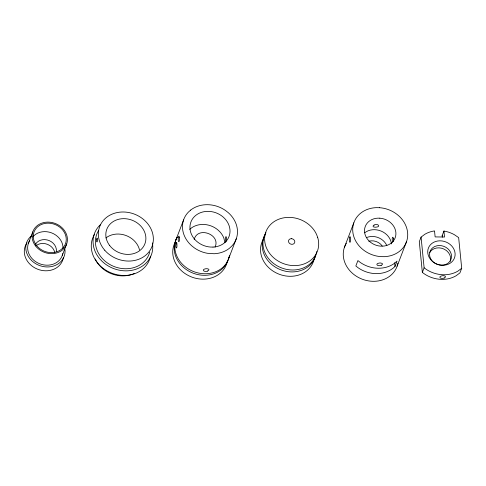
<?xml version="1.0" encoding="UTF-8"?>
<svg xmlns="http://www.w3.org/2000/svg" width="486" height="486" viewBox="0 0 486 486"><rect width="100%" height="100%" fill="white"/><g stroke="black" fill="none" stroke-linecap="round" stroke-linejoin="round"><path stroke-width="0.73" d="M96.696 239.088L97.079 238.091A1.938 0.395 -89.3 0 1 97.364 240.953L96.981 241.955A1.938 0.395 -89.3 0 1 96.696 239.088M194.169 239.47C197.65 225.875 221.075 234.538 215.037 247.155M226.355 241.263L226.415 240.983A2.807 0.486 -86.1 0 0 226.628 238.292L226.598 237.982A2.807 0.656 87.5 0 0 225.99 236.676L225.935 236.694A2.752 0.796 80.9 0 0 225.522 237.69L225.492 237.976A2.807 0.656 87.5 0 0 225.565 240.673L225.595 240.977A2.807 0.486 -86.1 0 0 225.753 242.089M28.364 243.401L32.793 231.865M62.275 255.442L66.704 243.905M175.932 239.847L183.605 219.866M228.681 258.57L236.354 238.59M344.386 247.41L353.832 222.801M394.984 266.474L397.05 261.085L395.124 262.835A27.988 23.99 21 0 1 360.193 262.379L357.909 260.581L355.843 265.97L358.121 267.768A27.988 23.99 21 0 0 393.053 268.217L394.984 266.474L394.614 262.738M397.135 266.134L406.582 241.524M443.925 231.057L444.52 237.028L435.128 236.907L434.533 230.935L434.101 230.978A27.988 23.99 21 0 0 424.892 234.24L421.07 237.113L419.303 241.724L422.352 272.409C428.263 277.184 435.948 279.626 443.524 279.371A27.988 23.99 21 0 0 456.111 275.762L459.926 272.895L461.7 268.278L458.65 237.599L454.252 234.623A27.988 23.99 21 0 0 444.368 231.111L443.925 231.057L442.157 235.674L442.303 237.162M422.352 272.409L424.12 267.792L421.07 237.113M461.7 268.278L457.885 271.152A27.988 23.99 21 0 1 445.298 274.754C437.716 275.009 430.031 272.573 424.12 267.792M442.157 235.674L442.6 235.728M224.921 242.569L223.852 238.116A20.394 17.478 21 0 0 220.061 232.01L218.293 230.261A20.394 17.478 21 0 0 189.722 229.362M229.453 255.654A27.988 23.99 21 0 1 194.491 271.899A27.988 23.99 21 0 1 177.123 237.083M227.381 261.061A27.988 23.99 21 0 1 192.413 277.299A27.988 23.99 21 0 1 175.051 242.484M228.857 257.216A27.988 23.99 21 0 1 193.07 273.15A27.988 23.99 21 0 1 177.269 237.32M32.708 237.034A16.791 14.398 21 0 1 51.522 232.855A16.791 14.398 21 0 1 62.998 248.401M35.593 244.118A11.196 9.599 21 0 1 47.099 239.926A11.196 9.599 21 0 1 56.279 248.862L56.412 250.096A11.196 9.599 21 0 1 56.376 251.317M62.773 253.564A17.994 15.424 21 0 1 39.591 263.74A17.994 15.424 21 0 1 29.78 240.503M36.638 245.29A11.196 9.599 21 0 1 47.634 244.409A11.196 9.599 21 0 1 54.803 252.708M63.344 257.793A19.993 17.138 21 0 1 37.276 269.068A19.993 17.138 21 0 1 27.028 242.842M64.978 249.597A19.993 17.138 21 0 1 38.752 265.222A19.993 17.138 21 0 1 31.523 235.825M368.807 241.244A11.196 9.599 21 0 1 382.257 246.013M366.572 237.581A14.404 12.344 21 0 1 386.844 245.606M397.906 263.218A27.988 23.99 21 0 1 362.113 279.152A27.988 23.99 21 0 1 346.318 243.328M364.725 232.764A15.995 13.711 21 0 1 381.182 231.099A15.995 13.711 21 0 1 391.437 243.899M393.429 238.711A2.807 0.486 -86.1 0 1 393.338 240.752L393.277 241.086A2.77 0.31 -79.8 0 1 393.131 241.7M392.451 242.216A2.807 0.486 -86.1 0 1 392.39 241.408A2.807 0.656 87.5 0 1 392.251 239.355L392.238 239.021A2.77 0.802 80.9 0 1 392.901 237.302L393.004 237.393A2.807 0.656 87.5 0 1 393.429 238.705M429.575 252.811A11.196 9.599 21 0 1 445.887 250.187L446.974 251.043A11.196 9.599 21 0 1 450.2 261.407M150.539 256.152A30.387 26.05 21 0 1 111.567 273.065A30.387 26.05 21 0 1 94.594 234.234M105.857 237.97A20.394 17.478 21 0 1 125.649 235.382A20.394 17.478 21 0 1 139.531 249.925M152.428 242.927A30.387 26.05 21 0 1 127.411 270.83A30.387 26.05 21 0 1 93.379 245.509L93.045 242.162A30.387 26.05 21 0 1 100.608 224.532M149.718 252.137A27.988 23.99 21 0 1 113.445 266.273A27.988 23.99 21 0 1 98.464 230.771M134.428 273.363A27.386 23.474 21 0 1 132.672 274.11M132.077 274.329A27.386 23.474 21 0 1 95.226 258.965M315.584 255.593A27.508 23.583 21 0 1 279.936 269.481A27.508 23.583 21 0 1 265.21 234.592M316.775 251.487A27.508 23.583 21 0 1 281.88 268.035A27.508 23.583 21 0 1 265.945 232.666M314.357 257.793A27.508 23.583 21 0 1 279.462 274.341A27.508 23.583 21 0 1 263.527 238.972M190.634 210.092L188.337 212.169A27.988 23.99 21 0 0 191.678 245.77L194.394 247.909A27.988 23.99 21 0 0 207.243 253.267L214.138 253.741A27.988 23.99 21 0 0 229.325 248.358L231.622 246.28A27.988 23.99 21 0 0 228.286 212.686L225.565 210.547A27.988 23.99 21 0 0 190.634 210.092M374.092 225.103L373.837 225.261A2.788 1.239 -13.5 0 0 373.619 226.919L374.682 227.156A2.801 1.324 -5.7 0 0 376.043 227.175L377.658 226.871A2.788 1.379 2.4 0 0 377.64 224.732L377.045 224.562A2.801 1.324 -5.7 0 0 375.678 224.55L374.998 224.702A2.819 1.27 -13.3 0 0 374.08 225.097M207.644 271.042L207.334 271.164A2.801 1.324 -5.7 0 1 204.114 271.121L203.889 270.994A2.788 1.379 2.4 0 1 204.642 269.031L204.952 268.94A2.801 1.324 -5.7 0 1 208.172 268.983L208.397 269.08A2.788 1.239 -13.5 0 1 207.644 271.042M381.182 265.332L379.87 265.66A2.801 1.324 -5.7 0 1 378.503 265.642L377.434 265.283A2.788 1.379 2.4 0 1 378.187 263.321L379.505 263.035A2.801 1.324 -5.7 0 1 380.866 263.048L381.935 263.369A2.788 1.239 -13.5 0 1 381.188 265.332M444.186 278.028L443.882 278.15A2.801 1.324 -5.7 0 1 440.662 278.107L440.438 277.98A2.788 1.379 2.4 0 1 441.191 276.018L441.501 275.933A2.801 1.324 -5.7 0 1 444.72 275.969L444.939 276.066A2.788 1.239 -13.5 0 1 444.192 278.028M379.493 207.698L376.049 207.65A27.988 23.99 21 0 0 352.806 231.81A27.988 23.99 21 0 0 380.921 256.632L384.359 256.675A27.988 23.99 21 0 0 407.602 232.515A27.988 23.99 21 0 0 379.493 207.698M379.797 218.184L377.829 218.159A15.995 13.711 21 0 0 364.549 231.962A15.995 13.711 21 0 0 380.611 246.147L382.579 246.171A15.995 13.711 21 0 0 395.859 232.363A15.995 13.711 21 0 0 379.797 218.184M291.57 238.705L291.181 238.699A3.202 2.74 21 0 0 288.52 241.463A3.202 2.74 21 0 0 291.734 244.3L292.129 244.306A3.202 2.74 21 0 0 294.783 241.542A3.202 2.74 21 0 0 291.57 238.705M213.008 247.088L210.499 247.052A20.394 17.478 21 0 1 191.982 219.745A20.394 17.478 21 0 1 226.136 220.188A20.394 17.478 21 0 1 213.008 247.088M317.656 237.326L316.526 234.38A27.508 23.583 21 0 0 270.732 224.38A27.508 23.583 21 0 0 286.163 264.493A27.508 23.583 21 0 0 317.656 237.326M179.285 237.684L179.255 237.375A2.801 0.486 -86.1 0 0 178.672 236.421A2.801 0.486 -86.1 0 0 178.222 240.06L178.253 240.37A2.801 0.65 87.5 0 0 179.158 241.329A2.801 0.65 87.5 0 0 179.285 237.684M176.837 243.942L176.819 243.632A2.801 0.486 -86.1 0 0 176.236 242.678A2.801 0.486 -86.1 0 0 175.786 246.317L175.81 246.627A2.801 0.65 87.5 0 0 176.716 247.587A2.801 0.65 87.5 0 0 176.837 243.942M36.444 245.333A16.791 14.398 21 0 0 64.863 245.163A16.791 14.398 21 0 0 47.944 223.159A16.791 14.398 21 0 0 36.444 245.333M35.496 245.861A17.994 15.424 21 0 0 65.938 245.685A17.994 15.424 21 0 0 47.81 222.108A17.994 15.424 21 0 0 35.496 245.861M349.78 237.047A2.801 0.486 -86.1 0 0 349.337 240.849A2.801 0.65 87.5 0 0 350.266 241.961A2.801 0.65 87.5 0 0 350.37 238.152A2.801 0.486 -86.1 0 0 349.78 237.047M430.377 259.226A13.942 11.95 21 0 0 453.967 259.093A13.942 11.95 21 0 0 439.921 240.819A13.942 11.95 21 0 0 430.377 259.226M431.665 260.32A11.196 9.599 21 0 0 450.613 260.204A11.196 9.599 21 0 0 439.332 245.539A11.196 9.599 21 0 0 431.665 260.32M109.702 245.57A20.394 17.478 21 0 0 144.202 245.369A20.394 17.478 21 0 0 123.663 218.651A20.394 17.478 21 0 0 109.702 245.57M104.745 250.241A27.988 23.99 21 0 0 151.687 247.295A27.988 23.99 21 0 0 121.129 212.048A27.988 23.99 21 0 0 104.745 250.241"/></g></svg>
